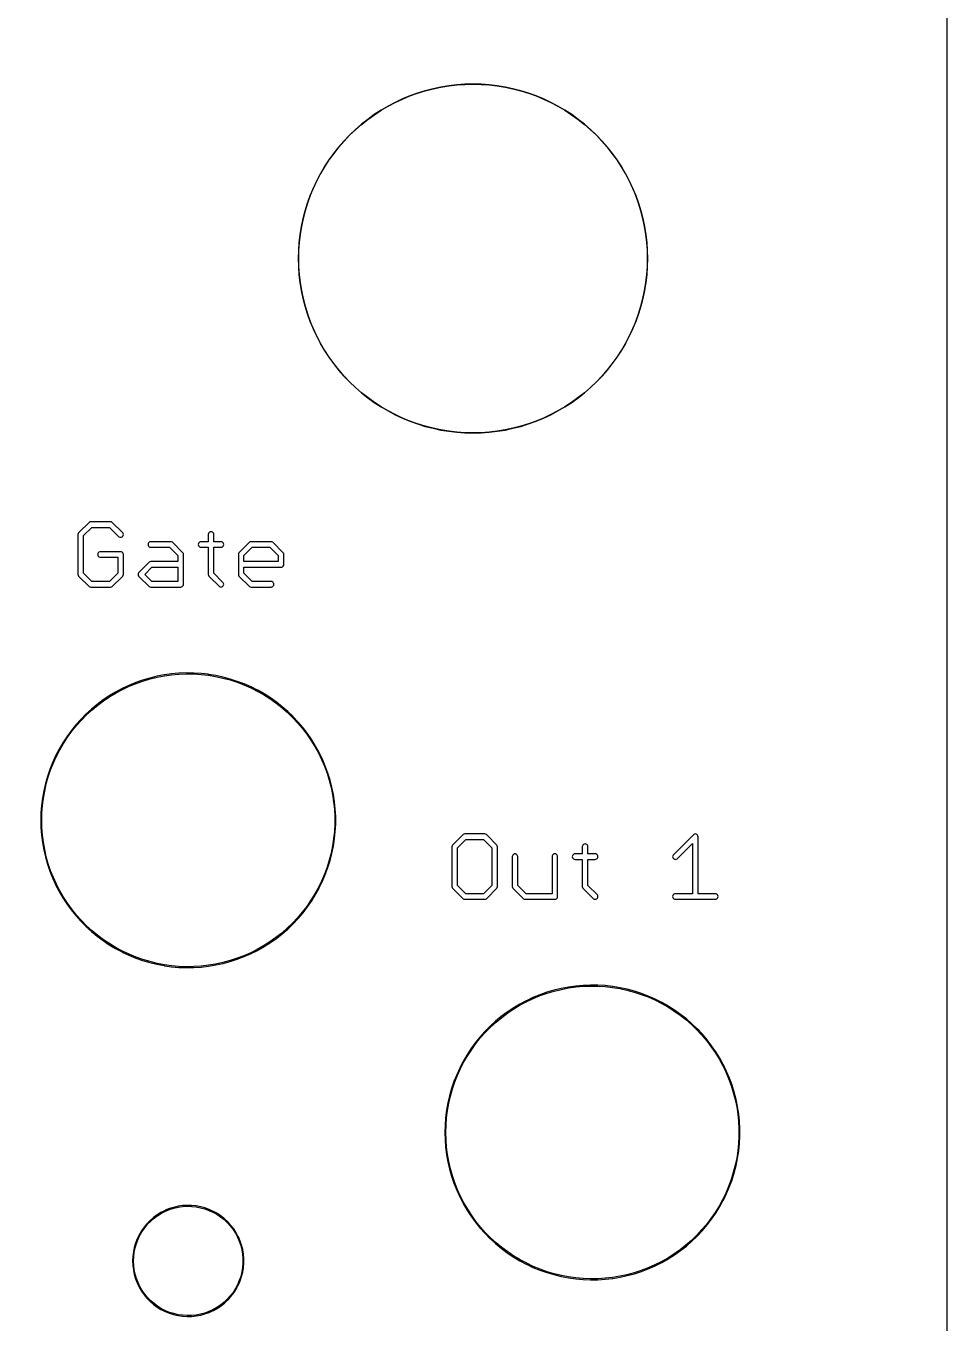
# Model space of a CAD drawing. Extents: x 7 to 47, y 9 to 138.
# Drawn here: x 22.13 to 47.2, y 37.56 to 72.89 of the extents above; entities that cross this region are included whole.
import ezdxf

# ---------------------------------------------------------------- set-up
doc = ezdxf.new("R2010")
doc.units = 0

msp = doc.modelspace()

# ---------------------------------------------------------------- linework, layer by layer
at = {"color": 5, "true_color": 0x0000ff}
msp.add_polyline3d([(47.19574, 9.25322, 0), (47.19574, 137.75436, 0), (6.89355, 137.75436, 0), (6.89355, 9.25322, 0), (47.19574, 9.25322, 0)], close=True, dxfattribs=at)
at = {"color": 34, "true_color": 0x008000}
for points in [[(6.89356, 9.25322, 0), (47.19574, 9.25322, 0), (47.19574, 137.75436, 0), (6.89356, 137.75436, 0), (6.89356, 9.25322, 0)], [(34.07663, 71.29907, 0), (33.85566, 71.28382, 0), (33.63975, 71.25843, 0), (33.63936, 71.25836, 0), (33.42132, 71.22287, 0), (33.42092, 71.2228, 0), (33.20756, 71.17708, 0), (32.9942, 71.12374, 0), (32.78591, 71.0577, 0), (32.57764, 70.98403, 0), (32.37698, 70.90022, 0), (32.17631, 70.80624, 0), (32.17597, 70.80606, 0), (31.98293, 70.70446, 0), (31.79497, 70.59269, 0), (31.60955, 70.47332, 0), (31.43175, 70.34377, 0), (31.25903, 70.20916, 0), (31.09393, 70.06438, 0), (30.93645, 69.91198, 0), (30.93617, 69.9117, 0), (30.78377, 69.75422, 0), (30.63899, 69.58911, 0), (30.50437, 69.4164, 0), (30.37483, 69.2386, 0), (30.25545, 69.05318, 0), (30.14369, 68.86521, 0), (30.14351, 68.86487, 0), (30.04209, 68.67218, 0), (30.04191, 68.67183, 0), (29.94793, 68.47117, 0), (29.86411, 68.27051, 0), (29.79045, 68.06223, 0), (29.72441, 67.85395, 0), (29.67107, 67.64059, 0), (29.62535, 67.42722, 0), (29.62529, 67.42684, 0), (29.62529, 67.42682, 0), (29.58979, 67.20878, 0), (29.58972, 67.2084, 0), (29.56432, 66.9925, 0), (29.54908, 66.77151, 0), (29.544, 66.55307, 0), (29.54908, 66.33463, 0), (29.56432, 66.11366, 0), (29.58972, 65.89775, 0), (29.58979, 65.89736, 0), (29.62535, 65.67892, 0), (29.67107, 65.46556, 0), (29.72441, 65.2522, 0), (29.79045, 65.04392, 0), (29.86411, 64.83564, 0), (29.94793, 64.63498, 0), (30.04191, 64.43432, 0), (30.04209, 64.43397, 0), (30.14369, 64.24093, 0), (30.25545, 64.05297, 0), (30.37483, 63.86755, 0), (30.50437, 63.68975, 0), (30.63899, 63.51703, 0), (30.78377, 63.35193, 0), (30.93617, 63.19445, 0), (30.93645, 63.19417, 0), (31.09393, 63.04177, 0), (31.25903, 62.89699, 0), (31.43175, 62.76237, 0), (31.60955, 62.63283, 0), (31.79497, 62.51345, 0), (31.98293, 62.40169, 0), (32.17597, 62.30009, 0), (32.17631, 62.29991, 0), (32.37698, 62.20593, 0), (32.57764, 62.12211, 0), (32.78591, 62.04845, 0), (32.9942, 61.98241, 0), (33.20756, 61.92907, 0), (33.42092, 61.88335, 0), (33.42132, 61.88328, 0), (33.63936, 61.84779, 0), (33.63975, 61.84773, 0), (33.85566, 61.82233, 0), (34.07663, 61.80708, 0), (34.29508, 61.80201, 0), (34.51352, 61.80708, 0), (34.73449, 61.82233, 0), (34.95039, 61.84773, 0), (34.95079, 61.84779, 0), (35.16881, 61.88328, 0), (35.16883, 61.88328, 0), (35.16923, 61.88335, 0), (35.38259, 61.92907, 0), (35.59595, 61.98241, 0), (35.80422, 62.04845, 0), (36.01251, 62.12211, 0), (36.21317, 62.20593, 0), (36.41382, 62.29991, 0), (36.41418, 62.30009, 0), (36.60722, 62.40169, 0), (36.79518, 62.51345, 0), (36.9806, 62.63283, 0), (37.1584, 62.76237, 0), (37.33112, 62.89699, 0), (37.49622, 63.04177, 0), (37.6537, 63.19417, 0), (37.65397, 63.19445, 0), (37.8061, 63.35165, 0), (37.80637, 63.35193, 0), (37.95116, 63.51703, 0), (38.08578, 63.68975, 0), (38.21532, 63.86755, 0), (38.3347, 64.05297, 0), (38.44646, 64.24093, 0), (38.54806, 64.43397, 0), (38.54824, 64.43432, 0), (38.64222, 64.63498, 0), (38.72603, 64.83564, 0), (38.7997, 65.04392, 0), (38.86574, 65.2522, 0), (38.91908, 65.46556, 0), (38.96479, 65.67892, 0), (38.96487, 65.67931, 0), (38.96487, 65.67932, 0), (39.00036, 65.89736, 0), (39.00043, 65.89775, 0), (39.02583, 66.11366, 0), (39.04106, 66.33463, 0), (39.04614, 66.55307, 0), (39.04106, 66.77151, 0), (39.02583, 66.9925, 0), (39.00043, 67.2084, 0), (39.00036, 67.20878, 0), (38.96487, 67.42682, 0), (38.96487, 67.42684, 0), (38.96479, 67.42722, 0), (38.91908, 67.64059, 0), (38.86574, 67.85395, 0), (38.7997, 68.06223, 0), (38.72603, 68.27051, 0), (38.64222, 68.47117, 0), (38.54824, 68.67183, 0), (38.54806, 68.67218, 0), (38.44664, 68.86487, 0), (38.44646, 68.86521, 0), (38.3347, 69.05318, 0), (38.21532, 69.2386, 0), (38.08578, 69.4164, 0), (37.95116, 69.58911, 0), (37.80637, 69.75422, 0), (37.65397, 69.9117, 0), (37.6537, 69.91198, 0), (37.49622, 70.06438, 0), (37.33112, 70.20916, 0), (37.1584, 70.34377, 0), (36.9806, 70.47332, 0), (36.79518, 70.59269, 0), (36.60722, 70.70446, 0), (36.41418, 70.80606, 0), (36.41382, 70.80624, 0), (36.21317, 70.90022, 0), (36.01251, 70.98403, 0), (35.80422, 71.0577, 0), (35.59595, 71.12374, 0), (35.38259, 71.17708, 0), (35.16923, 71.2228, 0), (35.16883, 71.22287, 0), (35.16881, 71.22287, 0), (34.95079, 71.25836, 0), (34.95039, 71.25843, 0), (34.73449, 71.28382, 0), (34.51352, 71.29907, 0), (34.29508, 71.30414, 0), (34.07663, 71.29907, 0)], [(34.73449, 61.82487, 0), (34.51352, 61.80962, 0), (34.29508, 61.80454, 0), (34.07663, 61.80962, 0), (33.85566, 61.82487, 0), (33.63986, 61.85025, 0), (33.4217, 61.88576, 0), (33.20835, 61.93148, 0), (32.99499, 61.98482, 0), (32.78671, 62.05086, 0), (32.57842, 62.12452, 0), (32.37777, 62.20834, 0), (32.17718, 62.30229, 0), (31.98442, 62.40374, 0), (31.79646, 62.5155, 0), (31.61104, 62.63488, 0), (31.43324, 62.76442, 0), (31.26052, 62.89904, 0), (31.09542, 63.04382, 0), (30.93808, 63.19608, 0), (30.78582, 63.35342, 0), (30.64104, 63.51852, 0), (30.50642, 63.69124, 0), (30.37688, 63.86904, 0), (30.2575, 64.05446, 0), (30.14574, 64.24242, 0), (30.04424, 64.43526, 0), (29.95034, 64.63576, 0), (29.86652, 64.83642, 0), (29.79286, 65.0447, 0), (29.72682, 65.25299, 0), (29.67348, 65.46635, 0), (29.62776, 65.67971, 0), (29.59227, 65.89774, 0), (29.59227, 65.89775, 0), (29.56687, 66.11366, 0), (29.55163, 66.33463, 0), (29.54655, 66.55307, 0), (29.55163, 66.77151, 0), (29.56687, 66.9925, 0), (29.59227, 67.2084, 0), (29.62776, 67.42644, 0), (29.67348, 67.63979, 0), (29.72682, 67.85316, 0), (29.79286, 68.06144, 0), (29.86652, 68.26972, 0), (29.95034, 68.47038, 0), (30.04424, 68.67088, 0), (30.14574, 68.86373, 0), (30.2575, 69.05168, 0), (30.37688, 69.23711, 0), (30.50642, 69.41491, 0), (30.64104, 69.58763, 0), (30.78582, 69.75273, 0), (30.93808, 69.91007, 0), (31.09542, 70.06233, 0), (31.26052, 70.20711, 0), (31.43324, 70.34173, 0), (31.61104, 70.47127, 0), (31.79646, 70.59065, 0), (31.98442, 70.70241, 0), (32.17718, 70.80386, 0), (32.37777, 70.89781, 0), (32.57842, 70.98163, 0), (32.78671, 71.05529, 0), (32.99499, 71.12133, 0), (33.20835, 71.17467, 0), (33.4217, 71.22038, 0), (33.63974, 71.25588, 0), (33.63975, 71.25588, 0), (33.85566, 71.28127, 0), (34.07663, 71.29652, 0), (34.29508, 71.30159, 0), (34.51352, 71.29652, 0), (34.73449, 71.28127, 0), (34.95039, 71.25588, 0), (34.95041, 71.25588, 0), (35.16843, 71.22038, 0), (35.3818, 71.17467, 0), (35.59516, 71.12133, 0), (35.80344, 71.05529, 0), (36.01171, 70.98163, 0), (36.21238, 70.89781, 0), (36.41297, 70.80386, 0), (36.60573, 70.70241, 0), (36.79369, 70.59065, 0), (36.97911, 70.47127, 0), (37.15691, 70.34173, 0), (37.32963, 70.20711, 0), (37.49472, 70.06233, 0), (37.6522, 69.90993, 0), (37.80433, 69.75273, 0), (37.9491, 69.58763, 0), (38.08373, 69.41491, 0), (38.21327, 69.23711, 0), (38.33265, 69.05168, 0), (38.44441, 68.86373, 0), (38.54591, 68.67088, 0), (38.6398, 68.47038, 0), (38.72363, 68.26972, 0), (38.79728, 68.06144, 0), (38.86333, 67.85316, 0), (38.91667, 67.63979, 0), (38.96239, 67.42644, 0), (38.9979, 67.20829, 0), (39.02329, 66.9925, 0), (39.03852, 66.77151, 0), (39.0436, 66.55307, 0), (39.03852, 66.33463, 0), (39.02329, 66.11366, 0), (38.9979, 65.89786, 0), (38.96239, 65.67971, 0), (38.91667, 65.46635, 0), (38.86333, 65.25299, 0), (38.79728, 65.0447, 0), (38.72363, 64.83642, 0), (38.6398, 64.63576, 0), (38.54583, 64.4351, 0), (38.44441, 64.24242, 0), (38.33265, 64.05446, 0), (38.21327, 63.86904, 0), (38.08373, 63.69124, 0), (37.9491, 63.51852, 0), (37.80433, 63.35342, 0), (37.6522, 63.19622, 0), (37.49472, 63.04382, 0), (37.32963, 62.89904, 0), (37.15691, 62.76442, 0), (36.97911, 62.63488, 0), (36.79369, 62.5155, 0), (36.60573, 62.40374, 0), (36.41297, 62.30229, 0), (36.21238, 62.20834, 0), (36.01171, 62.12452, 0), (35.80344, 62.05086, 0), (35.59516, 61.98482, 0), (35.3818, 61.93148, 0), (35.16843, 61.88576, 0), (34.95031, 61.85025, 0), (34.73449, 61.82487, 0)], [(24.16048, 58.56986, 0), (24.13693, 58.56613, 0), (24.11569, 58.5553, 0), (24.09883, 58.53844, 0), (24.088, 58.5172, 0), (24.08428, 58.49366, 0), (24.088, 58.47011, 0), (24.09883, 58.44887, 0), (24.11569, 58.43201, 0), (24.13693, 58.42118, 0), (24.16048, 58.41746, 0), (24.62784, 58.41746, 0), (24.62784, 57.98062, 0), (24.40217, 57.75706, 0), (23.92132, 57.75706, 0), (23.69565, 57.98062, 0), (23.69565, 59.00669, 0), (23.92133, 59.23026, 0), (24.40216, 59.23026, 0), (24.65925, 58.97557, 0), (24.68049, 58.96474, 0), (24.70404, 58.96102, 0), (24.72758, 58.96474, 0), (24.74882, 58.97557, 0), (24.76568, 58.99243, 0), (24.77651, 59.01367, 0), (24.78024, 59.03722, 0), (24.77651, 59.06076, 0), (24.76568, 59.082, 0), (24.74882, 59.09886, 0), (24.47704, 59.3681, 0), (24.4558, 59.37893, 0), (24.43226, 59.38266, 0), (23.89124, 59.38266, 0), (23.86769, 59.37893, 0), (23.84645, 59.3681, 0), (23.57467, 59.09886, 0), (23.55781, 59.082, 0), (23.54698, 59.06076, 0), (23.54325, 59.03722, 0), (23.54325, 57.95009, 0), (23.54698, 57.92655, 0), (23.55781, 57.90531, 0), (23.57467, 57.88845, 0), (23.84645, 57.61921, 0), (23.86769, 57.60838, 0), (23.89124, 57.60466, 0), (24.43226, 57.60466, 0), (24.4558, 57.60838, 0), (24.47704, 57.61921, 0), (24.74882, 57.88845, 0), (24.76568, 57.90531, 0), (24.77651, 57.92655, 0), (24.78024, 57.95009, 0), (24.78024, 58.49366, 0), (24.77651, 58.5172, 0), (24.76568, 58.53844, 0), (24.74882, 58.5553, 0), (24.72758, 58.56613, 0), (24.70404, 58.56986, 0), (24.16048, 58.56986, 0)], [(27.43708, 57.60466, 0), (27.46062, 57.60838, 0), (27.48186, 57.61921, 0), (27.49872, 57.63607, 0), (27.50955, 57.65731, 0), (27.51328, 57.68086, 0), (27.50955, 57.7044, 0), (27.49872, 57.72564, 0), (27.48186, 57.7425, 0), (27.24149, 57.98062, 0), (27.24149, 58.68924, 0), (27.43708, 58.68924, 0), (27.46062, 58.69296, 0), (27.48186, 58.70379, 0), (27.49872, 58.72065, 0), (27.50955, 58.74189, 0), (27.51328, 58.76544, 0), (27.50955, 58.78898, 0), (27.49872, 58.81022, 0), (27.48186, 58.82708, 0), (27.46062, 58.83791, 0), (27.43708, 58.84164, 0), (27.24149, 58.84164, 0), (27.24149, 59.03722, 0), (27.23777, 59.06076, 0), (27.22694, 59.082, 0), (27.21008, 59.09886, 0), (27.18884, 59.10969, 0), (27.16529, 59.11342, 0), (27.14175, 59.10969, 0), (27.12051, 59.09886, 0), (27.10365, 59.082, 0), (27.09282, 59.06076, 0), (27.08909, 59.03722, 0), (27.08909, 58.84164, 0), (26.89352, 58.84164, 0), (26.86997, 58.83791, 0), (26.84873, 58.82708, 0), (26.83187, 58.81022, 0), (26.82104, 58.78898, 0), (26.81732, 58.76544, 0), (26.82104, 58.74189, 0), (26.83187, 58.72065, 0), (26.84873, 58.70379, 0), (26.86997, 58.69296, 0), (26.89352, 58.68924, 0), (27.08909, 58.68924, 0), (27.08909, 57.95009, 0), (27.09282, 57.92655, 0), (27.10365, 57.90531, 0), (27.12051, 57.88845, 0), (27.39229, 57.61921, 0), (27.41353, 57.60838, 0), (27.43708, 57.60466, 0)], [(25.52699, 58.84164, 0), (25.50345, 58.83791, 0), (25.48221, 58.82708, 0), (25.46535, 58.81022, 0), (25.45452, 58.78898, 0), (25.45079, 58.76544, 0), (25.45452, 58.74189, 0), (25.46535, 58.72065, 0), (25.48221, 58.70379, 0), (25.50345, 58.69296, 0), (25.52699, 58.68924, 0), (26.04003, 58.68924, 0), (26.26359, 58.46357, 0), (26.26359, 58.29807, 0), (25.52699, 58.29807, 0), (25.50345, 58.29435, 0), (25.48221, 58.28352, 0), (25.19357, 57.99488, 0), (25.18274, 57.97364, 0), (25.17902, 57.95009, 0), (25.18274, 57.92655, 0), (25.19357, 57.90531, 0), (25.21043, 57.88845, 0), (25.48221, 57.61921, 0), (25.50345, 57.60838, 0), (25.52699, 57.60466, 0), (26.33979, 57.60466, 0), (26.36334, 57.60838, 0), (26.38458, 57.61921, 0), (26.40144, 57.63607, 0), (26.41227, 57.65731, 0), (26.41599, 57.68086, 0), (26.41599, 58.49366, 0), (26.41227, 58.5172, 0), (26.40144, 58.53844, 0), (26.1322, 58.81022, 0), (26.11534, 58.82708, 0), (26.0941, 58.83791, 0), (26.07055, 58.84164, 0), (25.52699, 58.84164, 0)], [(29.09384, 58.1494, 0), (29.11508, 58.16023, 0), (29.13194, 58.17709, 0), (29.14277, 58.19833, 0), (29.1465, 58.22187, 0), (29.1465, 58.49366, 0), (29.14277, 58.5172, 0), (29.13194, 58.53844, 0), (28.8433, 58.82708, 0), (28.82206, 58.83791, 0), (28.79851, 58.84164, 0), (28.25496, 58.84164, 0), (28.23141, 58.83791, 0), (28.21017, 58.82708, 0), (28.19331, 58.81022, 0), (27.92407, 58.53844, 0), (27.91324, 58.5172, 0), (27.90951, 58.49366, 0), (27.90951, 57.95009, 0), (27.91324, 57.92655, 0), (27.92407, 57.90531, 0), (28.21017, 57.61921, 0), (28.23141, 57.60838, 0), (28.25496, 57.60466, 0), (28.79851, 57.60466, 0), (28.82206, 57.60838, 0), (28.8433, 57.61921, 0), (28.86016, 57.63607, 0), (28.87099, 57.65731, 0), (28.87471, 57.68086, 0), (28.87099, 57.7044, 0), (28.86016, 57.72564, 0), (28.8433, 57.7425, 0), (28.82206, 57.75333, 0), (28.79851, 57.75706, 0), (28.28518, 57.75706, 0), (28.06191, 57.98033, 0), (28.06191, 58.14567, 0), (29.0703, 58.14567, 0), (29.09384, 58.1494, 0)], [(28.9941, 58.29807, 0), (28.06191, 58.29807, 0), (28.06191, 58.46356, 0), (28.28548, 58.68924, 0), (28.76828, 58.68924, 0), (28.9941, 58.46342, 0), (28.9941, 58.29807, 0)], [(26.26359, 57.75706, 0), (25.55708, 57.75706, 0), (25.36193, 57.95038, 0), (25.55722, 58.14567, 0), (26.26359, 58.14567, 0), (26.26359, 57.75706, 0)], [(26.29407, 55.26024, 0), (26.09342, 55.24245, 0), (25.8953, 55.21451, 0), (25.89137, 55.21389, 0), (25.69325, 55.17579, 0), (25.49767, 55.12753, 0), (25.30463, 55.07165, 0), (25.11667, 55.00561, 0), (24.92871, 54.92941, 0), (24.74837, 54.84305, 0), (24.74483, 54.84125, 0), (24.56703, 54.74727, 0), (24.39431, 54.64313, 0), (24.22667, 54.53137, 0), (24.06665, 54.40945, 0), (23.91171, 54.28245, 0), (23.76185, 54.14529, 0), (23.75904, 54.14248, 0), (23.61934, 54.00024, 0), (23.48472, 53.85038, 0), (23.35772, 53.6929, 0), (23.24088, 53.53034, 0), (23.13166, 53.3627, 0), (23.03006, 53.18998, 0), (22.93608, 53.00964, 0), (22.93428, 53.0061, 0), (22.853, 52.82322, 0), (22.7768, 52.6378, 0), (22.7133, 52.4473, 0), (22.65742, 52.25426, 0), (22.61424, 52.05868, 0), (22.57868, 51.86056, 0), (22.57806, 51.85663, 0), (22.55266, 51.65598, 0), (22.53742, 51.45531, 0), (22.53234, 51.25466, 0), (22.53742, 51.05399, 0), (22.55266, 50.85334, 0), (22.57806, 50.65268, 0), (22.57868, 50.64875, 0), (22.61424, 50.45063, 0), (22.65742, 50.25505, 0), (22.7133, 50.06201, 0), (22.7768, 49.87151, 0), (22.853, 49.68609, 0), (22.93428, 49.50321, 0), (22.93608, 49.49967, 0), (23.03006, 49.31933, 0), (23.13166, 49.14661, 0), (23.24088, 48.97897, 0), (23.35772, 48.81641, 0), (23.48472, 48.65893, 0), (23.61934, 48.50907, 0), (23.75904, 48.36683, 0), (23.76185, 48.36402, 0), (23.91171, 48.22686, 0), (24.06665, 48.09986, 0), (24.22667, 47.97794, 0), (24.39431, 47.86618, 0), (24.56703, 47.76204, 0), (24.74483, 47.66806, 0), (24.74837, 47.66626, 0), (24.92871, 47.5799, 0), (25.11667, 47.5037, 0), (25.30463, 47.43766, 0), (25.49767, 47.38178, 0), (25.69325, 47.33352, 0), (25.89137, 47.29542, 0), (25.8953, 47.29479, 0), (26.09342, 47.26685, 0), (26.29407, 47.24907, 0), (26.49473, 47.24146, 0), (26.69539, 47.24399, 0), (26.89606, 47.25669, 0), (27.09672, 47.27956, 0), (27.10064, 47.28018, 0), (27.29876, 47.3132, 0), (27.49434, 47.35638, 0), (27.68992, 47.40718, 0), (27.88042, 47.47068, 0), (28.06838, 47.5418, 0), (28.2538, 47.62308, 0), (28.4316, 47.71198, 0), (28.43514, 47.71378, 0), (28.6104, 47.81284, 0), (28.78058, 47.92206, 0), (28.94568, 48.0389, 0), (29.10316, 48.16082, 0), (29.25556, 48.2929, 0), (29.40034, 48.4326, 0), (29.40315, 48.43541, 0), (29.54031, 48.58273, 0), (29.66985, 48.73513, 0), (29.79177, 48.89515, 0), (29.90607, 49.06025, 0), (30.01275, 49.23297, 0), (30.10927, 49.40823, 0), (30.11107, 49.41177, 0), (30.19743, 49.59211, 0), (30.27617, 49.77753, 0), (30.34729, 49.96803, 0), (30.40571, 50.15853, 0), (30.45651, 50.35411, 0), (30.49715, 50.54969, 0), (30.49777, 50.55361, 0), (30.52825, 50.75427, 0), (30.54857, 50.95239, 0), (30.55873, 51.15306, 0), (30.55873, 51.35626, 0), (30.54857, 51.55691, 0), (30.52825, 51.75503, 0), (30.49777, 51.9557, 0), (30.49715, 51.95962, 0), (30.45651, 52.1552, 0), (30.40571, 52.35078, 0), (30.34729, 52.54128, 0), (30.27617, 52.73178, 0), (30.19743, 52.9172, 0), (30.11107, 53.09754, 0), (30.10927, 53.10108, 0), (30.01275, 53.27634, 0), (29.90607, 53.44906, 0), (29.79177, 53.61416, 0), (29.66985, 53.77418, 0), (29.54031, 53.92658, 0), (29.40315, 54.0739, 0), (29.40034, 54.07671, 0), (29.25556, 54.21641, 0), (29.10316, 54.34849, 0), (28.94568, 54.47041, 0), (28.78058, 54.58725, 0), (28.6104, 54.69647, 0), (28.43514, 54.79553, 0), (28.4316, 54.79733, 0), (28.2538, 54.88623, 0), (28.06838, 54.96751, 0), (27.88042, 55.03863, 0), (27.68992, 55.10213, 0), (27.49434, 55.15293, 0), (27.29876, 55.19611, 0), (27.10064, 55.22913, 0), (27.09672, 55.22976, 0), (26.89606, 55.25261, 0), (26.69539, 55.26532, 0), (26.49473, 55.26785, 0), (26.29407, 55.26024, 0)], [(26.89606, 47.2821, 0), (26.69539, 47.2694, 0), (26.49473, 47.26686, 0), (26.29407, 47.27448, 0), (26.09342, 47.29226, 0), (25.89771, 47.31986, 0), (25.7011, 47.35767, 0), (25.50552, 47.40593, 0), (25.31248, 47.46181, 0), (25.12452, 47.52785, 0), (24.93656, 47.60405, 0), (24.75765, 47.68972, 0), (24.58196, 47.78259, 0), (24.40924, 47.88673, 0), (24.2416, 47.99849, 0), (24.08158, 48.12041, 0), (23.92664, 48.24741, 0), (23.77728, 48.38412, 0), (23.63989, 48.524, 0), (23.50527, 48.67386, 0), (23.37827, 48.83134, 0), (23.26143, 48.9939, 0), (23.15221, 49.16154, 0), (23.05061, 49.33426, 0), (22.95817, 49.51164, 0), (22.87715, 49.69394, 0), (22.80095, 49.87936, 0), (22.73745, 50.06986, 0), (22.68157, 50.2629, 0), (22.63839, 50.45848, 0), (22.60328, 50.65407, 0), (22.57805, 50.85334, 0), (22.56282, 51.05399, 0), (22.55773, 51.25466, 0), (22.56282, 51.45531, 0), (22.57805, 51.65598, 0), (22.60328, 51.85524, 0), (22.63839, 52.05083, 0), (22.68157, 52.24641, 0), (22.73745, 52.43945, 0), (22.80095, 52.62995, 0), (22.87715, 52.81537, 0), (22.95817, 52.99767, 0), (23.05061, 53.17505, 0), (23.15221, 53.34777, 0), (23.26143, 53.51541, 0), (23.37827, 53.67797, 0), (23.50527, 53.83545, 0), (23.63989, 53.98531, 0), (23.77728, 54.12519, 0), (23.92664, 54.2619, 0), (24.08158, 54.3889, 0), (24.2416, 54.51082, 0), (24.40924, 54.62258, 0), (24.58196, 54.72672, 0), (24.75765, 54.81959, 0), (24.93656, 54.90526, 0), (25.12452, 54.98146, 0), (25.31248, 55.0475, 0), (25.50552, 55.10338, 0), (25.7011, 55.15164, 0), (25.89771, 55.18945, 0), (26.09342, 55.21705, 0), (26.29407, 55.23484, 0), (26.49473, 55.24245, 0), (26.69539, 55.23992, 0), (26.89606, 55.22721, 0), (27.09606, 55.20444, 0), (27.29091, 55.17196, 0), (27.48649, 55.12878, 0), (27.68207, 55.07798, 0), (27.87257, 55.01448, 0), (28.06053, 54.94336, 0), (28.24595, 54.86208, 0), (28.42067, 54.77472, 0), (28.59547, 54.67592, 0), (28.76565, 54.5667, 0), (28.93075, 54.44986, 0), (29.08823, 54.32794, 0), (29.24063, 54.19586, 0), (29.3835, 54.058, 0), (29.51976, 53.91165, 0), (29.6493, 53.75925, 0), (29.77122, 53.59923, 0), (29.88552, 53.43413, 0), (29.9922, 53.26141, 0), (30.08792, 53.08761, 0), (30.17328, 52.90935, 0), (30.25202, 52.72393, 0), (30.32314, 52.53343, 0), (30.38156, 52.34293, 0), (30.43236, 52.14735, 0), (30.47288, 51.95236, 0), (30.50286, 51.75503, 0), (30.52317, 51.55691, 0), (30.53333, 51.35626, 0), (30.53333, 51.15306, 0), (30.52317, 50.95239, 0), (30.50286, 50.75427, 0), (30.47288, 50.55695, 0), (30.43236, 50.36196, 0), (30.38156, 50.16638, 0), (30.32314, 49.97588, 0), (30.25202, 49.78538, 0), (30.17328, 49.59996, 0), (30.08792, 49.4217, 0), (29.9922, 49.2479, 0), (29.88552, 49.07518, 0), (29.77122, 48.91008, 0), (29.6493, 48.75006, 0), (29.51976, 48.59766, 0), (29.3835, 48.45131, 0), (29.24063, 48.31345, 0), (29.08823, 48.18137, 0), (28.93075, 48.05945, 0), (28.76565, 47.94261, 0), (28.59547, 47.83339, 0), (28.42067, 47.73459, 0), (28.24595, 47.64723, 0), (28.06053, 47.56595, 0), (27.87257, 47.49483, 0), (27.68207, 47.43133, 0), (27.48649, 47.38053, 0), (27.29091, 47.33735, 0), (27.09625, 47.30491, 0), (26.89606, 47.2821, 0)], [(34.07156, 50.88382, 0), (34.04801, 50.88009, 0), (34.02677, 50.86926, 0), (33.73813, 50.58062, 0), (33.7273, 50.55938, 0), (33.72358, 50.53584, 0), (33.72358, 49.45126, 0), (33.7273, 49.42771, 0), (33.73813, 49.40647, 0), (34.02677, 49.11783, 0), (34.04801, 49.107, 0), (34.07156, 49.10328, 0), (34.61511, 49.10328, 0), (34.63866, 49.107, 0), (34.6599, 49.11783, 0), (34.67676, 49.13469, 0), (34.946, 49.40647, 0), (34.95682, 49.42771, 0), (34.96055, 49.45126, 0), (34.96055, 50.53584, 0), (34.95682, 50.55938, 0), (34.946, 50.58062, 0), (34.67676, 50.8524, 0), (34.6599, 50.86926, 0), (34.63866, 50.88009, 0), (34.61511, 50.88382, 0), (34.07156, 50.88382, 0)], [(40.88891, 49.10328, 0), (40.91246, 49.107, 0), (40.9337, 49.11783, 0), (40.95056, 49.13469, 0), (40.96139, 49.15593, 0), (40.96511, 49.17948, 0), (40.96139, 49.20302, 0), (40.95056, 49.22426, 0), (40.9337, 49.24112, 0), (40.91246, 49.25195, 0), (40.88891, 49.25568, 0), (40.42156, 49.25568, 0), (40.42156, 50.80762, 0), (40.41783, 50.83116, 0), (40.40699, 50.8524, 0), (40.39014, 50.86926, 0), (40.36889, 50.88009, 0), (40.34536, 50.88382, 0), (40.32181, 50.88009, 0), (40.30057, 50.86926, 0), (40.28371, 50.8524, 0), (39.74269, 50.30884, 0), (39.73185, 50.2876, 0), (39.72813, 50.26406, 0), (39.73185, 50.24051, 0), (39.74269, 50.21927, 0), (39.75954, 50.20241, 0), (39.78079, 50.19158, 0), (39.80433, 50.18786, 0), (39.82788, 50.19158, 0), (39.84912, 50.20241, 0), (39.86598, 50.21927, 0), (40.26916, 50.62435, 0), (40.26916, 49.25568, 0), (39.80433, 49.25568, 0), (39.78079, 49.25195, 0), (39.75954, 49.24112, 0), (39.74269, 49.22426, 0), (39.73185, 49.20302, 0), (39.72813, 49.17948, 0), (39.73185, 49.15593, 0), (39.74269, 49.13469, 0), (39.75954, 49.11783, 0), (39.78079, 49.107, 0), (39.80433, 49.10328, 0), (40.88891, 49.10328, 0)], [(34.58459, 49.25568, 0), (34.10178, 49.25568, 0), (33.87598, 49.48148, 0), (33.87598, 50.50561, 0), (34.10179, 50.73142, 0), (34.58458, 50.73142, 0), (34.80815, 50.50575, 0), (34.80815, 49.48134, 0), (34.58459, 49.25568, 0)], [(37.5726, 49.11783, 0), (37.59385, 49.107, 0), (37.6174, 49.10328, 0), (37.64094, 49.107, 0), (37.66218, 49.11783, 0), (37.67904, 49.13469, 0), (37.68987, 49.15593, 0), (37.6936, 49.17948, 0), (37.68987, 49.20302, 0), (37.67904, 49.22426, 0), (37.42181, 49.48149, 0), (37.42181, 50.18786, 0), (37.6174, 50.18786, 0), (37.64094, 50.19158, 0), (37.66218, 50.20241, 0), (37.67904, 50.21927, 0), (37.68987, 50.24051, 0), (37.6936, 50.26406, 0), (37.68987, 50.2876, 0), (37.67904, 50.30884, 0), (37.66218, 50.3257, 0), (37.64094, 50.33653, 0), (37.6174, 50.34026, 0), (37.42181, 50.34026, 0), (37.42181, 50.53584, 0), (37.41809, 50.55938, 0), (37.40726, 50.58062, 0), (37.3904, 50.59748, 0), (37.36916, 50.60831, 0), (37.34561, 50.61204, 0), (37.32206, 50.60831, 0), (37.30083, 50.59748, 0), (37.28396, 50.58062, 0), (37.27314, 50.55938, 0), (37.26941, 50.53584, 0), (37.26941, 50.34026, 0), (37.07383, 50.34026, 0), (37.05028, 50.33653, 0), (37.02905, 50.3257, 0), (37.01218, 50.30884, 0), (37.00136, 50.2876, 0), (36.99763, 50.26406, 0), (37.00136, 50.24051, 0), (37.01218, 50.21927, 0), (37.02905, 50.20241, 0), (37.05028, 50.19158, 0), (37.07383, 50.18786, 0), (37.26941, 50.18786, 0), (37.26941, 49.45126, 0), (37.27314, 49.42771, 0), (37.28396, 49.40647, 0), (37.5726, 49.11783, 0)], [(35.66507, 49.11783, 0), (35.68631, 49.107, 0), (35.70986, 49.10328, 0), (36.52265, 49.10328, 0), (36.5462, 49.107, 0), (36.56744, 49.11783, 0), (36.5843, 49.13469, 0), (36.59512, 49.15593, 0), (36.59885, 49.17948, 0), (36.59885, 50.26406, 0), (36.59512, 50.2876, 0), (36.5843, 50.30884, 0), (36.56744, 50.3257, 0), (36.5462, 50.33653, 0), (36.52265, 50.34026, 0), (36.49911, 50.33653, 0), (36.47787, 50.3257, 0), (36.46101, 50.30884, 0), (36.45018, 50.2876, 0), (36.44645, 50.26406, 0), (36.44645, 49.25568, 0), (35.74008, 49.25568, 0), (35.51428, 49.48148, 0), (35.51428, 50.26406, 0), (35.51055, 50.2876, 0), (35.49972, 50.30884, 0), (35.48286, 50.3257, 0), (35.46162, 50.33653, 0), (35.43808, 50.34026, 0), (35.41453, 50.33653, 0), (35.39329, 50.3257, 0), (35.37643, 50.30884, 0), (35.3656, 50.2876, 0), (35.36188, 50.26406, 0), (35.36188, 49.45126, 0), (35.3656, 49.42771, 0), (35.37643, 49.40647, 0), (35.66507, 49.11783, 0)], [(37.29228, 46.75886, 0), (37.09162, 46.74108, 0), (36.89349, 46.71314, 0), (36.88957, 46.71251, 0), (36.69145, 46.67441, 0), (36.49586, 46.62615, 0), (36.30283, 46.57027, 0), (36.11487, 46.50423, 0), (35.92691, 46.42803, 0), (35.74657, 46.34167, 0), (35.74302, 46.33987, 0), (35.56523, 46.24589, 0), (35.39251, 46.14175, 0), (35.22487, 46.02999, 0), (35.06485, 45.90807, 0), (34.90991, 45.78107, 0), (34.76005, 45.64391, 0), (34.75724, 45.6411, 0), (34.61754, 45.49886, 0), (34.48292, 45.349, 0), (34.35591, 45.19152, 0), (34.23908, 45.02896, 0), (34.12986, 44.86132, 0), (34.02826, 44.6886, 0), (33.93428, 44.50826, 0), (33.93248, 44.50472, 0), (33.8512, 44.32184, 0), (33.775, 44.13642, 0), (33.7115, 43.94592, 0), (33.65562, 43.75288, 0), (33.61244, 43.5573, 0), (33.57688, 43.35918, 0), (33.57626, 43.35526, 0), (33.55084, 43.1546, 0), (33.53561, 42.95394, 0), (33.53053, 42.75328, 0), (33.53561, 42.55262, 0), (33.55084, 42.35196, 0), (33.57626, 42.1513, 0), (33.57688, 42.14737, 0), (33.61244, 41.94925, 0), (33.65562, 41.75367, 0), (33.7115, 41.56063, 0), (33.775, 41.37013, 0), (33.8512, 41.18471, 0), (33.93248, 41.00183, 0), (33.93428, 40.99828, 0), (34.02826, 40.81795, 0), (34.12986, 40.64523, 0), (34.23908, 40.47759, 0), (34.35591, 40.31503, 0), (34.48292, 40.15755, 0), (34.61754, 40.00768, 0), (34.75724, 39.86545, 0), (34.76005, 39.86264, 0), (34.90991, 39.72547, 0), (35.06485, 39.59848, 0), (35.22487, 39.47656, 0), (35.39251, 39.3648, 0), (35.56523, 39.26066, 0), (35.56531, 39.26062, 0), (35.74302, 39.16668, 0), (35.74657, 39.16487, 0), (35.92691, 39.07851, 0), (36.11487, 39.00231, 0), (36.30283, 38.93627, 0), (36.49586, 38.8804, 0), (36.69145, 38.83214, 0), (36.88957, 38.79404, 0), (36.89349, 38.79341, 0), (37.09162, 38.76547, 0), (37.29228, 38.74769, 0), (37.49293, 38.74008, 0), (37.69359, 38.74261, 0), (37.89425, 38.75531, 0), (38.09492, 38.77817, 0), (38.09884, 38.77879, 0), (38.29696, 38.81181, 0), (38.49254, 38.85499, 0), (38.68812, 38.9058, 0), (38.87862, 38.96929, 0), (39.06658, 39.04041, 0), (39.252, 39.12169, 0), (39.4298, 39.2106, 0), (39.43334, 39.2124, 0), (39.6086, 39.31145, 0), (39.77877, 39.42067, 0), (39.94388, 39.53752, 0), (40.10136, 39.65943, 0), (40.25376, 39.79152, 0), (40.39853, 39.93122, 0), (40.40135, 39.93403, 0), (40.53851, 40.08135, 0), (40.66805, 40.23375, 0), (40.78996, 40.39377, 0), (40.90426, 40.55887, 0), (41.01095, 40.73158, 0), (41.10747, 40.90685, 0), (41.10927, 40.91039, 0), (41.19563, 41.09073, 0), (41.27436, 41.27615, 0), (41.34549, 41.46665, 0), (41.40391, 41.65715, 0), (41.45471, 41.85273, 0), (41.49535, 42.04831, 0), (41.49598, 42.05224, 0), (41.52646, 42.2529, 0), (41.54678, 42.45102, 0), (41.55693, 42.65168, 0), (41.55693, 42.85488, 0), (41.54678, 43.05554, 0), (41.52646, 43.25366, 0), (41.49598, 43.45432, 0), (41.49535, 43.45824, 0), (41.45471, 43.65382, 0), (41.40391, 43.8494, 0), (41.34549, 44.0399, 0), (41.27436, 44.2304, 0), (41.19563, 44.41582, 0), (41.10927, 44.59616, 0), (41.10747, 44.5997, 0), (41.01095, 44.77496, 0), (40.90426, 44.94768, 0), (40.78996, 45.11278, 0), (40.66805, 45.2728, 0), (40.53851, 45.4252, 0), (40.40135, 45.57252, 0), (40.39853, 45.57533, 0), (40.25376, 45.71503, 0), (40.10136, 45.84711, 0), (39.94388, 45.96903, 0), (39.77877, 46.08587, 0), (39.6086, 46.19509, 0), (39.43334, 46.29415, 0), (39.4298, 46.29595, 0), (39.252, 46.38485, 0), (39.06658, 46.46613, 0), (38.87862, 46.53725, 0), (38.68812, 46.60075, 0), (38.49254, 46.65155, 0), (38.29696, 46.69473, 0), (38.09884, 46.72775, 0), (38.09492, 46.72838, 0), (37.89425, 46.75124, 0), (37.69359, 46.76394, 0), (37.49293, 46.76648, 0), (37.29228, 46.75886, 0)], [(37.89425, 38.78072, 0), (37.69359, 38.76802, 0), (37.49293, 38.76547, 0), (37.29228, 38.7731, 0), (37.09162, 38.79088, 0), (36.8959, 38.81848, 0), (36.6993, 38.85629, 0), (36.50372, 38.90455, 0), (36.31068, 38.96043, 0), (36.12272, 39.02647, 0), (35.93475, 39.10267, 0), (35.75575, 39.18839, 0), (35.58016, 39.28121, 0), (35.40744, 39.38535, 0), (35.2398, 39.49711, 0), (35.07978, 39.61903, 0), (34.92484, 39.74602, 0), (34.77548, 39.88274, 0), (34.63809, 40.02262, 0), (34.50347, 40.17248, 0), (34.37646, 40.32996, 0), (34.25963, 40.49252, 0), (34.15041, 40.66015, 0), (34.04881, 40.83288, 0), (33.95633, 41.01033, 0), (33.87534, 41.19256, 0), (33.79914, 41.37798, 0), (33.73565, 41.56848, 0), (33.67977, 41.76151, 0), (33.63659, 41.9571, 0), (33.60148, 42.15269, 0), (33.57626, 42.35196, 0), (33.56102, 42.55262, 0), (33.55594, 42.75328, 0), (33.56102, 42.95394, 0), (33.57626, 43.1546, 0), (33.60148, 43.35384, 0), (33.63659, 43.54945, 0), (33.67977, 43.74503, 0), (33.73565, 43.93807, 0), (33.79914, 44.12857, 0), (33.87534, 44.31399, 0), (33.9563, 44.49616, 0), (34.04881, 44.67367, 0), (34.15041, 44.84639, 0), (34.25963, 45.01403, 0), (34.37646, 45.17659, 0), (34.50347, 45.33407, 0), (34.63809, 45.48393, 0), (34.77548, 45.62381, 0), (34.92484, 45.76052, 0), (35.07978, 45.88752, 0), (35.2398, 46.00944, 0), (35.40744, 46.1212, 0), (35.58016, 46.22534, 0), (35.75575, 46.31816, 0), (35.93475, 46.40388, 0), (36.12272, 46.48008, 0), (36.31068, 46.54612, 0), (36.50372, 46.602, 0), (36.6993, 46.65026, 0), (36.8961, 46.68811, 0), (37.09162, 46.71567, 0), (37.29228, 46.73345, 0), (37.49293, 46.74108, 0), (37.69359, 46.73853, 0), (37.89425, 46.72584, 0), (38.09426, 46.70306, 0), (38.28911, 46.67058, 0), (38.48469, 46.6274, 0), (38.68027, 46.5766, 0), (38.87077, 46.5131, 0), (39.05872, 46.44198, 0), (39.24414, 46.3607, 0), (39.41887, 46.27334, 0), (39.59367, 46.17454, 0), (39.76385, 46.06532, 0), (39.92895, 45.94848, 0), (40.08643, 45.82656, 0), (40.23883, 45.69448, 0), (40.38179, 45.55653, 0), (40.51796, 45.41027, 0), (40.6475, 45.25787, 0), (40.76941, 45.09785, 0), (40.88371, 44.93275, 0), (40.9904, 44.76003, 0), (41.08612, 44.58623, 0), (41.17148, 44.40797, 0), (41.25022, 44.22255, 0), (41.32134, 44.03205, 0), (41.37975, 43.84155, 0), (41.43056, 43.64597, 0), (41.47111, 43.45081, 0), (41.50105, 43.25366, 0), (41.52136, 43.05554, 0), (41.53152, 42.85488, 0), (41.53152, 42.65168, 0), (41.52136, 42.45102, 0), (41.50105, 42.2529, 0), (41.47111, 42.05572, 0), (41.43056, 41.86058, 0), (41.37975, 41.665, 0), (41.32134, 41.4745, 0), (41.25022, 41.284, 0), (41.17148, 41.09858, 0), (41.08615, 40.92039, 0), (40.9904, 40.74651, 0), (40.88371, 40.5738, 0), (40.76941, 40.4087, 0), (40.6475, 40.24868, 0), (40.51796, 40.09628, 0), (40.38179, 39.95002, 0), (40.23883, 39.81207, 0), (40.08643, 39.67998, 0), (39.92895, 39.55807, 0), (39.76385, 39.44122, 0), (39.59367, 39.332, 0), (39.41887, 39.23321, 0), (39.24414, 39.14585, 0), (39.05872, 39.06457, 0), (38.87077, 38.99345, 0), (38.68027, 38.92995, 0), (38.48469, 38.87915, 0), (38.28911, 38.83597, 0), (38.09426, 38.80349, 0), (37.89425, 38.78072, 0)], [(26.39313, 40.75938, 0), (26.27122, 40.7416, 0), (26.26729, 40.74096, 0), (26.14791, 40.71303, 0), (26.03107, 40.67747, 0), (25.91677, 40.63174, 0), (25.91323, 40.62995, 0), (25.80401, 40.57407, 0), (25.69987, 40.51057, 0), (25.60335, 40.4369, 0), (25.50937, 40.35563, 0), (25.4202, 40.26646, 0), (25.344, 40.17248, 0), (25.27288, 40.07342, 0), (25.20938, 39.96674, 0), (25.20758, 39.9632, 0), (25.15678, 39.85143, 0), (25.11106, 39.73713, 0), (25.07804, 39.6203, 0), (25.05264, 39.50092, 0), (25.05202, 39.49698, 0), (25.03678, 39.37507, 0), (25.0317, 39.25316, 0), (25.03678, 39.13124, 0), (25.05202, 39.00932, 0), (25.05264, 39.00539, 0), (25.07804, 38.88601, 0), (25.11106, 38.76917, 0), (25.15678, 38.65487, 0), (25.20758, 38.54311, 0), (25.20938, 38.53956, 0), (25.27288, 38.43289, 0), (25.344, 38.33383, 0), (25.4202, 38.23984, 0), (25.50937, 38.15068, 0), (25.60335, 38.0694, 0), (25.69987, 37.99574, 0), (25.80401, 37.93224, 0), (25.80755, 37.93043, 0), (25.91323, 37.87636, 0), (25.91677, 37.87456, 0), (26.03107, 37.82884, 0), (26.14791, 37.79328, 0), (26.26729, 37.76534, 0), (26.27122, 37.76471, 0), (26.39313, 37.74693, 0), (26.51506, 37.73931, 0), (26.63697, 37.74185, 0), (26.7589, 37.75456, 0), (26.76282, 37.75518, 0), (26.88474, 37.77803, 0), (27.00158, 37.80852, 0), (27.11588, 37.8517, 0), (27.22764, 37.9025, 0), (27.23118, 37.9043, 0), (27.33786, 37.96271, 0), (27.43946, 38.0313, 0), (27.53598, 38.1075, 0), (27.62488, 38.19131, 0), (27.62769, 38.19413, 0), (27.70897, 38.28557, 0), (27.78517, 38.38209, 0), (27.85121, 38.48623, 0), (27.90709, 38.59545, 0), (27.90889, 38.59899, 0), (27.95969, 38.71074, 0), (27.99779, 38.82504, 0), (28.02827, 38.94442, 0), (28.04859, 39.06635, 0), (28.04921, 39.07027, 0), (28.05937, 39.19218, 0), (28.05937, 39.31412, 0), (28.04921, 39.43604, 0), (28.04859, 39.43996, 0), (28.02827, 39.56188, 0), (27.99779, 39.68126, 0), (27.95969, 39.79556, 0), (27.90889, 39.90732, 0), (27.90709, 39.91086, 0), (27.85172, 40.01908, 0), (27.85121, 40.02008, 0), (27.78517, 40.12422, 0), (27.70897, 40.22074, 0), (27.62769, 40.31218, 0), (27.62488, 40.31499, 0), (27.53598, 40.3988, 0), (27.43946, 40.475, 0), (27.33786, 40.54359, 0), (27.23118, 40.60201, 0), (27.22764, 40.60381, 0), (27.11588, 40.65461, 0), (27.00158, 40.69779, 0), (26.88474, 40.72827, 0), (26.76282, 40.75113, 0), (26.7589, 40.75175, 0), (26.63697, 40.76446, 0), (26.51506, 40.767, 0), (26.39313, 40.75938, 0)], [(26.75762, 37.77983, 0), (26.63697, 37.76726, 0), (26.51506, 37.76471, 0), (26.39313, 37.77234, 0), (26.27448, 37.78964, 0), (26.15576, 37.81743, 0), (26.03892, 37.85299, 0), (25.92472, 37.89867, 0), (25.81894, 37.95279, 0), (25.7148, 38.01629, 0), (25.61828, 38.08995, 0), (25.5243, 38.17123, 0), (25.52428, 38.17124, 0), (25.44071, 38.25482, 0), (25.36455, 38.34876, 0), (25.29343, 38.44782, 0), (25.23076, 38.5531, 0), (25.18093, 38.66272, 0), (25.13521, 38.77702, 0), (25.10219, 38.89385, 0), (25.07711, 39.01176, 0), (25.06218, 39.13124, 0), (25.0571, 39.25316, 0), (25.06218, 39.37507, 0), (25.07711, 39.49457, 0), (25.10219, 39.61245, 0), (25.13521, 39.72929, 0), (25.18093, 39.84359, 0), (25.23074, 39.95317, 0), (25.29343, 40.05849, 0), (25.36455, 40.15755, 0), (25.44075, 40.25153, 0), (25.5243, 40.33508, 0), (25.61828, 40.41635, 0), (25.7148, 40.49002, 0), (25.81894, 40.55352, 0), (25.92472, 40.60764, 0), (26.03892, 40.65332, 0), (26.15576, 40.68887, 0), (26.27437, 40.71664, 0), (26.39313, 40.73397, 0), (26.51506, 40.7416, 0), (26.63697, 40.73905, 0), (26.75738, 40.72652, 0), (26.87689, 40.70412, 0), (26.99373, 40.67364, 0), (27.10803, 40.63046, 0), (27.21841, 40.58028, 0), (27.32293, 40.52304, 0), (27.42453, 40.45445, 0), (27.52105, 40.37825, 0), (27.60802, 40.29626, 0), (27.68842, 40.20581, 0), (27.76462, 40.10929, 0), (27.83066, 40.00515, 0), (27.88483, 39.89927, 0), (27.93554, 39.7877, 0), (27.97364, 39.6734, 0), (28.00412, 39.55402, 0), (28.02384, 39.43574, 0), (28.03398, 39.31412, 0), (28.03398, 39.19218, 0), (28.02383, 39.07055, 0), (28.00412, 38.95228, 0), (27.97364, 38.8329, 0), (27.93554, 38.7186, 0), (27.88483, 38.60704, 0), (27.83066, 38.50116, 0), (27.76462, 38.39702, 0), (27.68842, 38.3005, 0), (27.60797, 38.20999, 0), (27.52105, 38.12805, 0), (27.42453, 38.05185, 0), (27.32293, 37.98326, 0), (27.2183, 37.92597, 0), (27.10803, 37.87585, 0), (26.99373, 37.83267, 0), (26.87689, 37.80219, 0), (26.75762, 37.77983, 0)]]:
    msp.add_polyline3d(points, close=True, dxfattribs=at)

doc.saveas('drawing.dxf')
